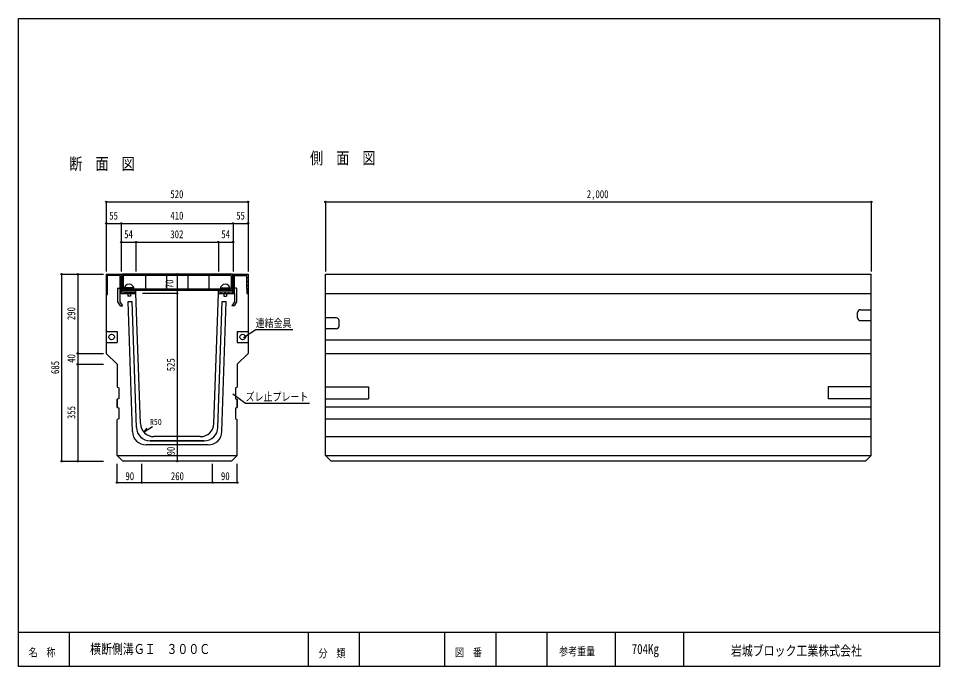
# Model space of a CAD drawing. Units: millimetres, scale not verified. Extents: x 1337 to 4712, y 1041 to 3416.
import ezdxf
from ezdxf.enums import TextEntityAlignment as Align

# ---------------------------------------------------------------- set-up
doc = ezdxf.new("R2010")
doc.units = ezdxf.units.MM
doc.header["$LTSCALE"] = 10
doc.header["$PDMODE"] = 32
doc.header["$PDSIZE"] = 5
doc.layers.add('_0-0_', color=7, linetype='Continuous', lineweight=25)
doc.layers.add('_1-0_', color=7, linetype='Continuous')
doc.styles.add('ＭＳ ゴシック', font='')
doc.styles.get('ＭＳ ゴシック').set_extended_font_data('MS Gothic')

msp = doc.modelspace()

# ---------------------------------------------------------------- linework, layer by layer
at = {"layer": '_0-0_'}
for p, q in [((1337.25, 1041.13), (1337.25, 3416.12)), ((1337.25, 3416.12), (4712.25, 3416.12)), ((4712.25, 3416.12), (4712.25, 1041.13)), ((1658.82, 2743.77), (2178.82, 2743.77)), ((1658.82, 2743.77), (1658.82, 2489.14)), ((2178.82, 2743.77), (2178.82, 2489.14)), ((2462.07, 2743.77), (4462.07, 2743.77)), ((2462.07, 2743.77), (2462.07, 2489.14)), ((4462.07, 2743.77), (4462.07, 2489.14)), ((1658.82, 2665.02), (1713.82, 2665.02)), ((1658.82, 2665.02), (1658.82, 2489.14)), ((1713.82, 2665.02), (1713.82, 2489.14)), ((1713.82, 2665.02), (2123.82, 2665.02)), ((2123.82, 2665.02), (2123.82, 2489.14)), ((2123.82, 2665.02), (2178.82, 2665.02)), ((2178.82, 2665.02), (2178.82, 2489.14)), ((1713.82, 2596.77), (1767.82, 2596.77)), ((1713.82, 2596.77), (1713.82, 2489.14)), ((1767.82, 2596.77), (1767.82, 2489.14)), ((1767.82, 2596.77), (2069.82, 2596.77)), ((2069.82, 2596.77), (2069.82, 2489.14)), ((2069.82, 2596.77), (2123.82, 2596.77)), ((2123.82, 2596.77), (2123.82, 2489.14)), ((1495.17, 2478.64), (1495.17, 1793.64)), ((1495.17, 2478.64), (1649.21, 2478.64)), ((1554.42, 2478.64), (1554.42, 2188.64)), ((1554.42, 2478.64), (1649.21, 2478.64)), ((1658.82, 2478.64), (1713.82, 2478.64)), ((1658.82, 2478.64), (1658.82, 2188.64)), ((1658.82, 2471.74), (1665.73, 2478.64)), ((1663.84, 2472.54), (1663.84, 2473.64)), ((1708.82, 2473.64), (1663.84, 2473.64)), ((1663.84, 2404.82), (1663.84, 2472.54)), ((1674.87, 2473.64), (1679.87, 2478.64)), ((1689.01, 2473.64), (1694.01, 2478.64)), ((1703.16, 2473.64), (1708.16, 2478.64)), ((1708.82, 2473.64), (1708.82, 2408.5)), ((1708.82, 2465.17), (1713.82, 2470.17)), ((1713.82, 2478.64), (1713.82, 2473.64)), ((1713.82, 2478.64), (1713.82, 2413.64)), ((1713.82, 2470.64), (1713.82, 2413.64)), ((2121.62, 2478.64), (1716.02, 2478.64)), ((1716.02, 2478.64), (1716.02, 2413.64)), ((2116.62, 2473.64), (1721.02, 2473.64)), ((1721.02, 2473.64), (1721.02, 2423.64)), ((1918.82, 2478.64), (1740.49, 2478.64)), ((1918.82, 2478.64), (1740.49, 2478.64)), ((1803.02, 2473.64), (1803.02, 2423.64)), ((1880.22, 2473.64), (1880.22, 2423.64)), ((1918.82, 2478.64), (1918.82, 2408.64)), ((1918.82, 2478.64), (1918.82, 2408.64)), ((1957.42, 2473.64), (1957.42, 2423.64)), ((2034.62, 2473.64), (2034.62, 2423.64)), ((2116.62, 2473.64), (2116.62, 2423.64)), ((2121.62, 2478.64), (2121.62, 2413.64)), ((2123.82, 2478.64), (2178.82, 2478.64)), ((2123.82, 2478.64), (2123.82, 2413.64)), ((2123.82, 2470.05), (2132.42, 2478.64)), ((2123.82, 2470.64), (2123.82, 2413.64)), ((2128.82, 2408.64), (2128.82, 2473.6)), ((2128.82, 2473.6), (2173.76, 2473.6)), ((2141.52, 2473.6), (2146.56, 2478.64)), ((2155.67, 2473.6), (2160.7, 2478.64)), ((2169.81, 2473.6), (2174.85, 2478.64)), ((2173.76, 2426.11), (2173.76, 2473.6)), ((2173.76, 2463.41), (2178.82, 2468.48)), ((2178.82, 2478.64), (2178.82, 2408.64)), ((2462.07, 2478.64), (4462.07, 2478.64)), ((2462.07, 1814.86), (2462.07, 2478.64)), ((4462.07, 1814.86), (4462.07, 2478.64)), ((1658.82, 2457.59), (1663.84, 2462.61)), ((1658.82, 2443.45), (1663.84, 2448.47)), ((1658.82, 2429.31), (1663.84, 2434.33)), ((1708.82, 2451.03), (1713.82, 2456.03)), ((1708.82, 2436.88), (1713.82, 2441.88)), ((2123.82, 2455.9), (2128.82, 2460.9)), ((2123.82, 2441.76), (2128.82, 2446.76)), ((2123.82, 2427.62), (2128.82, 2432.62)), ((2173.76, 2449.27), (2178.82, 2454.34)), ((2173.76, 2435.13), (2178.82, 2440.19)), ((1658.82, 2415.17), (1663.84, 2420.19)), ((1658.84, 2404.82), (1663.84, 2404.82)), ((1662.62, 2404.82), (1663.84, 2406.05)), ((1700.86, 2427.93), (1700.86, 2378.06)), ((1700.86, 2427.93), (1703.86, 2427.93)), ((1703.86, 2427.93), (1708.75, 2427.93)), ((1708.82, 2422.74), (1713.82, 2427.74)), ((1713.82, 2408.64), (1708.82, 2408.64)), ((1708.86, 2408.69), (1708.86, 2377.89)), ((1708.87, 2408.64), (1713.87, 2413.64)), ((1713.82, 2408.64), (1767.82, 2408.64)), ((1713.82, 2408.64), (1767.82, 2408.64)), ((1716.02, 2413.64), (1713.98, 2413.64)), ((2121.62, 2418.64), (1716.02, 2418.64)), ((1767.82, 2413.64), (1716.02, 2413.64)), ((2116.62, 2423.64), (1721.02, 2423.64)), ((1723.01, 2408.64), (1728.01, 2413.64)), ((1767.82, 2408.64), (1724.17, 2408.64)), ((1767.82, 2408.64), (1724.17, 2408.64)), ((1760.42, 2428.64), (1724.73, 2428.64)), ((1732.54, 2428.64), (1732.54, 2423.64)), ((1737.15, 2408.64), (1742.15, 2413.64)), ((1737.54, 2408.64), (1737.54, 2399.01)), ((1747.54, 2399.01), (1737.54, 2399.01)), ((1742.54, 2428.64), (1742.54, 2423.64)), ((1747.54, 2408.64), (1747.54, 2399.01)), ((1751.29, 2408.64), (1756.29, 2413.64)), ((1752.54, 2428.64), (1752.54, 2423.64)), ((1765.44, 2408.64), (1767.82, 2411.03)), ((1767.82, 2408.64), (1767.82, 2418.64)), ((1783.96, 1931.95), (1767.82, 2408.64)), ((1918.82, 2408.64), (1791.65, 2408.64)), ((1918.82, 2408.64), (1791.65, 2408.64)), ((1918.82, 2408.64), (1791.65, 2408.64)), ((1918.82, 2408.64), (1791.65, 2408.64)), ((1918.82, 2408.64), (1918.82, 1883.64)), ((1918.82, 2408.64), (1918.82, 2399.73)), ((2053.69, 1931.95), (2069.82, 2408.64)), ((2069.82, 2408.64), (2069.82, 2418.64)), ((2121.62, 2413.64), (2069.82, 2413.64)), ((2069.82, 2408.64), (2123.82, 2408.64)), ((2069.82, 2408.64), (2123.82, 2408.64)), ((2076.56, 2408.64), (2081.56, 2413.64)), ((2077.23, 2428.64), (2112.92, 2428.64)), ((2085.1, 2428.64), (2085.1, 2423.64)), ((2090.1, 2408.64), (2090.1, 2399.01)), ((2090.1, 2399.01), (2100.1, 2399.01)), ((2090.7, 2408.64), (2095.7, 2413.64)), ((2095.1, 2428.64), (2095.1, 2423.64)), ((2100.1, 2408.64), (2100.1, 2399.01)), ((2104.85, 2408.64), (2109.85, 2413.64)), ((2105.1, 2428.64), (2105.1, 2423.64)), ((2118.99, 2408.64), (2128.82, 2418.48)), ((2121.62, 2413.64), (2123.78, 2413.64)), ((2123.82, 2408.64), (2128.82, 2408.64)), ((2133.83, 2427.84), (2128.83, 2427.84)), ((2128.83, 2408.6), (2128.83, 2377.8)), ((2136.83, 2427.84), (2133.83, 2427.84)), ((2136.83, 2427.84), (2136.83, 2377.96)), ((2173.76, 2426.11), (2173.76, 2408.14)), ((2173.76, 2420.98), (2178.82, 2426.05)), ((2173.76, 2408.14), (2178.71, 2408.14)), ((2175.06, 2408.14), (2178.82, 2411.91)), ((2178.82, 2408.64), (2178.82, 2188.64)), ((2462.07, 2408.64), (4462.07, 2408.64)), ((1700.86, 2378.06), (1710.21, 2363.43)), ((1708.86, 2377.89), (1718.1, 2363.43)), ((1710.21, 2363.43), (1718.1, 2363.43)), ((1738.82, 2378.64), (1753.83, 2378.64)), ((1754.96, 1901.95), (1738.82, 2378.64)), ((1738.82, 2378.64), (1753.83, 2378.64)), ((1769.46, 1916.95), (1753.83, 2378.64)), ((2068.19, 1916.95), (2083.82, 2378.64)), ((2082.69, 1901.95), (2098.82, 2378.64)), ((2083.82, 2378.64), (2098.82, 2378.64)), ((2128.83, 2377.8), (2119.59, 2363.34)), ((2127.48, 2363.34), (2119.59, 2363.34)), ((2136.83, 2377.96), (2127.48, 2363.34)), ((4412.07, 2318.64), (4412.07, 2338.64)), ((4422.07, 2348.64), (4462.07, 2348.64)), ((2502.07, 2318.64), (2462.07, 2318.64)), ((2512.07, 2288.64), (2512.07, 2308.64)), ((4422.07, 2308.64), (4462.07, 2308.64)), ((1658.82, 2268.64), (1698.82, 2268.64)), ((1698.82, 2268.64), (1698.82, 2228.64)), ((2138.82, 2268.64), (2138.82, 2228.64)), ((2138.82, 2268.64), (2178.82, 2268.64)), ((2161.86, 2247.13), (2206.49, 2276)), ((2206.49, 2276), (2342.99, 2276)), ((2502.07, 2278.64), (2462.07, 2278.64)), ((1658.82, 2228.64), (1698.82, 2228.64)), ((2138.82, 2228.64), (2178.82, 2228.64)), ((2462.07, 2238.64), (4462.07, 2238.64)), ((1554.42, 2188.64), (1554.42, 2148.64)), ((1554.42, 2188.64), (1649.21, 2188.64)), ((1658.82, 2188.64), (1698.82, 2148.64)), ((2178.82, 2188.64), (2138.82, 2148.64)), ((2462.07, 2188.64), (4462.07, 2188.64)), ((1554.42, 2148.64), (1554.42, 1793.64)), ((1554.42, 2148.64), (1649.21, 2148.64)), ((1698.82, 2148.64), (1698.82, 2064.64)), ((2138.82, 2148.64), (2138.82, 2064.64)), ((1698.82, 2064.64), (1704.82, 2062.64)), ((1704.82, 2062.64), (1704.82, 2022.64)), ((2132.82, 2062.64), (2138.82, 2064.64)), ((2132.82, 2062.64), (2132.82, 2022.64)), ((2462.07, 2066.64), (2620.07, 2066.64)), ((2620.07, 2066.64), (2620.07, 2022.64)), ((4462.07, 2066.64), (4304.07, 2066.64)), ((4304.07, 2066.64), (4304.07, 2022.64)), ((2122.39, 2040.21), (2169.64, 2006.09)), ((1704.82, 2022.64), (1698.82, 2020.64)), ((1698.82, 1990.64), (1698.82, 2020.64)), ((1698.82, 2020.64), (1698.82, 1990.64)), ((1698.82, 2020.64), (1698.82, 1990.64)), ((2132.82, 2022.64), (2138.82, 2020.64)), ((2138.82, 1990.64), (2138.82, 2020.64)), ((2138.82, 2020.64), (2138.82, 1990.64)), ((2138.82, 2020.64), (2138.82, 1990.64)), ((2169.64, 2006.09), (2404.32, 2006.09)), ((2462.07, 2022.64), (2620.07, 2022.64)), ((2462.07, 1992.64), (4462.07, 1992.64)), ((4462.07, 2022.64), (4304.07, 2022.64)), ((1698.82, 1990.64), (1704.82, 1988.64)), ((1704.82, 1988.64), (1704.82, 1948.64)), ((2132.82, 1988.64), (2138.82, 1990.64)), ((2132.82, 1988.64), (2132.82, 1948.64)), ((1704.82, 1948.64), (1698.82, 1946.64)), ((1698.82, 1814.86), (1698.82, 1946.64)), ((2132.82, 1948.64), (2138.82, 1946.64)), ((2138.82, 1814.86), (2138.82, 1946.64)), ((2462.07, 1948.64), (4462.07, 1948.64)), ((1797.6, 1900.9), (1828.29, 1920.77)), ((1797.6, 1900.9), (1809.37, 1914.41)), ((1819.43, 1868.64), (2018.22, 1868.64)), ((2018.22, 1868.64), (1819.43, 1868.64)), ((2003.72, 1883.64), (1833.93, 1883.64)), ((1918.82, 1883.64), (1833.93, 1883.64)), ((1918.82, 1883.64), (1918.82, 1793.64)), ((2462.07, 1883.64), (4462.07, 1883.64)), ((2032.72, 1853.64), (1804.93, 1853.64)), ((1495.17, 1793.64), (1649.21, 1793.64)), ((1554.42, 1793.64), (1649.21, 1793.64)), ((1698.82, 1814.86), (2138.82, 1814.86)), ((1698.82, 1814.86), (1720.04, 1793.64)), ((2117.61, 1793.64), (1720.04, 1793.64)), ((1918.82, 1793.64), (1791.65, 1793.64)), ((2117.61, 1793.64), (2138.82, 1814.86)), ((2462.07, 1814.86), (2483.29, 1793.64)), ((2462.07, 1814.86), (4462.07, 1814.86)), ((4440.86, 1793.64), (2483.29, 1793.64)), ((4440.86, 1793.64), (4462.07, 1814.86)), ((1698.82, 1715.49), (1698.82, 1783.98)), ((1788.82, 1715.49), (1788.82, 1783.98)), ((2048.82, 1715.49), (2048.82, 1783.98)), ((2138.82, 1715.49), (2138.82, 1783.98)), ((1698.82, 1715.49), (1788.82, 1715.49)), ((1788.82, 1715.49), (2048.82, 1715.49)), ((2048.82, 1715.49), (2138.82, 1715.49)), ((4712.25, 1166.13), (1337.25, 1166.13)), ((1524.75, 1041.13), (1524.75, 1166.13)), ((2399.75, 1041.13), (2399.75, 1166.13)), ((2587.25, 1041.13), (2587.25, 1166.13)), ((2899.75, 1041.13), (2899.75, 1166.13)), ((3087.25, 1041.13), (3087.25, 1166.13)), ((3274.75, 1041.13), (3274.75, 1166.13)), ((3524.75, 1041.13), (3524.75, 1166.13)), ((3774.75, 1041.13), (3774.75, 1166.13)), ((4712.25, 1041.13), (1337.25, 1041.13))]:
    msp.add_line(p, q, dxfattribs=at)
for centre in [(1678.82, 2248.64), (2158.82, 2248.64)]:
    msp.add_circle(centre, 10, dxfattribs=at)
for centre, radius, start, end in [((1742.57, 2423.58), 18.55, 0.2029, 179.79709), ((2095.07, 2423.58), 18.55, 0.2029, 179.79709), ((4422.07, 2338.64), 10, 90, 180), ((2502.07, 2308.64), 10, 0, 90), ((4422.07, 2318.64), 10, 180, 270), ((2502.07, 2288.64), 10, 270, 0), ((1833.93, 1933.64), 50, 181.93849, 270), ((2003.72, 1933.64), 50, 270, 358.06151), ((1804.93, 1903.64), 50, 181.93849, 270), ((1819.43, 1918.64), 50, 181.93849, 270), ((2018.22, 1918.64), 50, 270, 358.06149), ((2032.72, 1903.64), 50, 270, 358.06151)]:
    msp.add_arc(centre, radius, start, end, dxfattribs=at)
for p in [(1658.82, 2743.77), (2178.82, 2743.77), (2462.07, 2743.77), (4462.07, 2743.77), (1658.82, 2665.02), (1713.82, 2665.02), (2123.82, 2665.02), (2178.82, 2665.02), (1713.82, 2596.77), (1767.82, 2596.77), (2069.82, 2596.77), (2123.82, 2596.77), (1495.17, 2478.64), (1554.42, 2478.64), (1918.82, 2478.64), (1918.82, 2478.64), (1918.82, 2408.64), (1918.82, 2408.64), (1918.82, 2408.64), (1918.82, 2408.64), (1918.82, 2408.64), (1918.82, 2408.64), (1554.42, 2188.64), (1554.42, 2148.64), (1918.82, 1883.64), (1495.17, 1793.64), (1554.42, 1793.64), (1918.82, 1793.64), (1698.82, 1715.49), (1788.82, 1715.49), (2048.82, 1715.49), (2138.82, 1715.49)]:
    msp.add_point(p, dxfattribs=at)

# ---------------------------------------------------------------- texts
at = {"layer": '_0-0_', "style": 'ＭＳ ゴシック', "width": 0.8}
for s, height, p in [('断  面  図', 43.99, (1523.63, 2848.13)), ('側  面  図', 43.99, (2405.62, 2869.13)), ('520', 29.33, (1893.82, 2748.77)), ('2,000', 29.33, (3419.57, 2748.77)), ('55', 29.33, (1670.07, 2670.02)), ('410', 29.33, (1893.82, 2670.02)), ('55', 29.33, (2135.07, 2670.02)), ('54', 29.33, (1724.57, 2601.77)), ('302', 29.33, (1893.82, 2601.77)), ('54', 29.33, (2080.57, 2601.77)), ('連結金具', 29.33, (2206.49, 2276)), ('ズレ止プレート', 29.33, (2169.64, 2006.09)), ('R50', 21.99, (1819.2, 1920.03)), ('90', 29.33, (1729.32, 1715.49)), ('260', 29.33, (1895.82, 1715.49)), ('90', 29.33, (2079.32, 1715.49)), ('横断側溝ＧＩ\u3000３００Ｃ', 36.66, (1599.75, 1076.25)), ('704Kg', 36.66, (3584.25, 1076.25))]:
    msp.add_text(s, height=height, dxfattribs=at).set_placement(p, align=Align.BOTTOM_LEFT)
for s, p in [('70', (1913.82, 2427.39)), ('70', (1913.82, 2427.39)), ('290', (1554.42, 2310.64)), ('40', (1554.42, 2154.14)), ('525', (1918.82, 2123.14)), ('685', (1495.17, 2113.14)), ('355', (1554.42, 1948.14)), ('90', (1918.82, 1814.86))]:
    msp.add_text(s, height=29.33, rotation=90, dxfattribs=at).set_placement(p, align=Align.BOTTOM_LEFT)
at = {"layer": '_1-0_', "style": 'ＭＳ ゴシック', "width": 0.8}
for s, height, p in [('参考重量', 29.33, (3318.57, 1072.85)), ('岩城ブロック工業株式会社', 36.66, (3947.69, 1069.9)), ('名\u3000称', 29.33, (1374.58, 1069.33)), ('分\u3000類', 29.33, (2436.65, 1066.08)), ('図\u3000番', 29.33, (2936.84, 1069.33))]:
    msp.add_text(s, height=height, dxfattribs=at).set_placement(p, align=Align.BOTTOM_LEFT)

doc.saveas('drawing.dxf')
